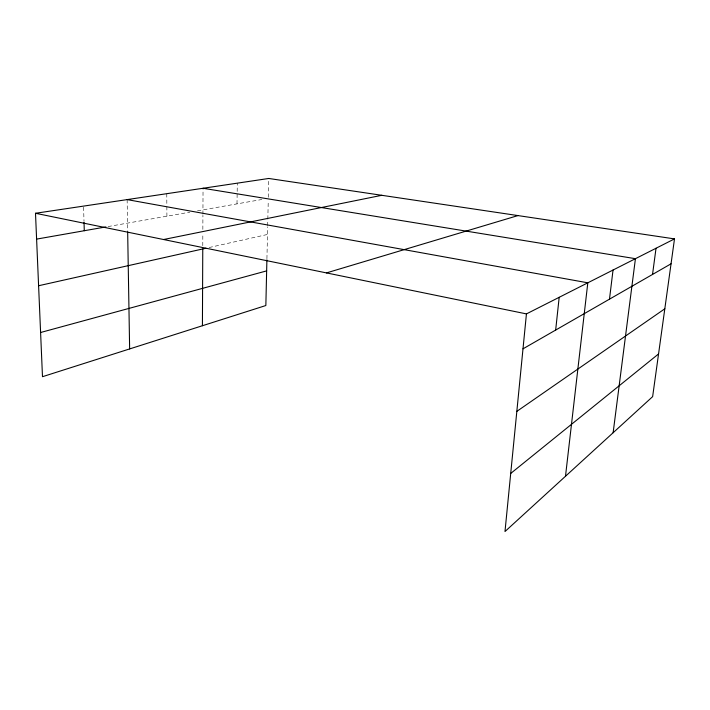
<?xml version="1.0" encoding="UTF-8"?>
<svg xmlns="http://www.w3.org/2000/svg" width="710" height="710" viewBox="0 0 710 710"><rect width="100%" height="100%" fill="white"/><g stroke="black" fill="none" stroke-linecap="round" stroke-linejoin="round"><path stroke-width="0.53" stroke-dasharray="3.55 2.66" d="M202.785 245.695L202.838 233.75M202.856 229.41L202.918 215.29M202.927 214.207L203.042 188.274M236.998 203.876L237.291 183.162M266.924 258.742L267.652 226.801M267.679 225.709L267.803 220.242M267.83 219.15L268.247 200.557M268.327 197.265L268.708 180.686M209.086 247.542L267.475 234.46M108.062 226.552L189.845 212.166M197.487 210.826L261.821 199.51M83.594 207.178L84.002 221.094M127.126 199.608L127.649 230.759M166.779 193.688L166.85 205.483M166.859 206.548L166.912 216.204"/><path stroke-width="1.06" d="M202.421 325.73L202.767 248.953M266.898 259.842L265.851 305.522L42.485 376.699L35.5 213.275L268.753 178.467L674.5 238.897L652.641 396.633L504.987 531.533L526.438 313.9L674.5 238.897M555.664 330.07L559.187 297.304M565.497 476.25L587.809 282.811L127.126 199.608M609.482 299.167L613.041 270.031M613.129 432.736L635.432 258.68L203.042 188.274M652.534 274.442L656.031 248.252M510.712 473.446L658.56 353.935M516.836 411.365L664.817 308.788M522.995 348.832L671.048 263.809M326.449 272.906L517.972 215.583M40.594 332.502L266.649 270.883M38.597 285.739L205.927 248.252M163.566 239.527L381.802 195.303M36.6 239.11L105.896 226.925M35.5 213.275L526.438 313.9M84.029 222.168L84.277 230.732M127.667 231.85L129.637 348.93"/></g></svg>
